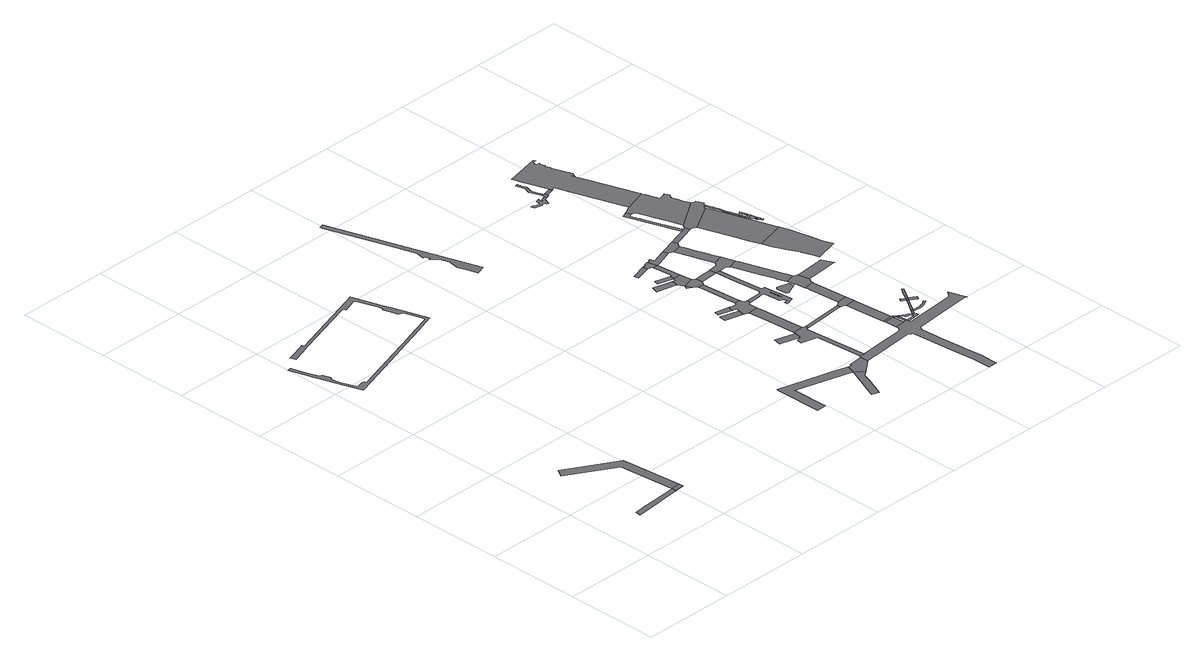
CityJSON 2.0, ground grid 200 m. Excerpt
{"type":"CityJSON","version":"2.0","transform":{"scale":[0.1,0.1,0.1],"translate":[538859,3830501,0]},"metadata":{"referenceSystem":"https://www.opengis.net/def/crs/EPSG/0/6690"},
"CityObjects":{
"road1":{"type":"Road","attributes":{"RoadStructureAttribute.sectionType":"1"},"geometry":[{"type":"MultiSurface","lod":"1","boundaries":[[[0,1,2,3,4,5,6,7,8,9,10,11,12,13,14,15,16,17]]]}]},
"road2":{"type":"Road","attributes":{"RoadStructureAttribute.sectionType":"1"},"geometry":[{"type":"MultiSurface","lod":"1","boundaries":[[[18,19,20,21,0,22]]]}]},
"road3":{"type":"Road","attributes":{"RoadStructureAttribute.sectionType":"1"},"geometry":[{"type":"MultiSurface","lod":"1","boundaries":[[[0,17,23]]]}]},
"road4":{"type":"Road","attributes":{"RoadStructureAttribute.sectionType":"1"},"geometry":[{"type":"MultiSurface","lod":"1","boundaries":[[[24,23,25]]]}]},
"road5":{"type":"Road","geometry":[{"type":"MultiSurface","lod":"1","boundaries":[[[22,0,23,24]]]}]},
"road6":{"type":"Road","attributes":{"RoadStructureAttribute.sectionType":"1"},"geometry":[{"type":"MultiSurface","lod":"1","boundaries":[[[26,27,28,29,30,31,32,33,34,35,36,37,38,39,40,41,42,43,44,45,46,47,48,49,50,51,52,53,54,55,56,57,58,59,60,61,62,63,64,65,66,67,68,69,70,71,72,73,74,75,76,77,78,79,80,81,82,83,84,85,86,87,88,89,90,91,92,93,94,95,96,97,98,99,100,101,102,103,104,105,106,107,108,109,110,111,112]]]}]},
"road7":{"type":"Road","attributes":{"RoadStructureAttribute.sectionType":"1"},"geometry":[{"type":"MultiSurface","lod":"1","boundaries":[[[113,114,115,116,117,118,119,120,121,122,123,124]]]}]},
"road8":{"type":"Road","attributes":{"RoadStructureAttribute.sectionType":"1"},"geometry":[{"type":"MultiSurface","lod":"1","boundaries":[[[123,125,126,127,128,129,130,131,132,133,134,135]]]}]},
"road9":{"type":"Road","attributes":{"RoadStructureAttribute.sectionType":"1"},"geometry":[{"type":"MultiSurface","lod":"1","boundaries":[[[136,137,138,139,140,141,142,143,144,145,146,147,148,149,150]]]}]},
"road10":{"type":"Road","geometry":[{"type":"MultiSurface","lod":"1","boundaries":[[[151,152,153,124,123,135,154]]]}]},
"road11":{"type":"Road","geometry":[{"type":"MultiSurface","lod":"1","boundaries":[[[155,156,157,158]]]}]},
"road12":{"type":"Road","attributes":{"RoadStructureAttribute.sectionType":"1"},"geometry":[{"type":"MultiSurface","lod":"1","boundaries":[[[159,160,158,157,161,162,163,164,165,166,167,168,169]]]}]},
"road13":{"type":"Road","attributes":{"RoadStructureAttribute.sectionType":"1"},"geometry":[{"type":"MultiSurface","lod":"1","boundaries":[[[170,171,172,173]]]}]},
"road14":{"type":"Road","attributes":{"RoadStructureAttribute.sectionType":"1"},"geometry":[{"type":"MultiSurface","lod":"1","boundaries":[[[174,175,176,177]]]}]},
"road15":{"type":"Road","attributes":{"RoadStructureAttribute.sectionType":"1"},"geometry":[{"type":"MultiSurface","lod":"1","boundaries":[[[178,179,180,181,182,160,159]]]}]},
"road16":{"type":"Road","attributes":{"RoadStructureAttribute.sectionType":"1"},"geometry":[{"type":"MultiSurface","lod":"1","boundaries":[[[183,184,185,186]]]}]},
"road17":{"type":"Road","geometry":[{"type":"MultiSurface","lod":"1","boundaries":[[[187,188,189,190,191,192,177,176,193,173,172,181,180,194,195,196,197,198,199,200]]]}]},
"road18":{"type":"Road","geometry":[{"type":"MultiSurface","lod":"1","boundaries":[[[201,202,203,204]]]}]},
"road19":{"type":"Road","attributes":{"RoadStructureAttribute.sectionType":"1"},"geometry":[{"type":"MultiSurface","lod":"1","boundaries":[[[205,206,207,208]]]}]},
"road20":{"type":"Road","attributes":{"RoadStructureAttribute.sectionType":"1"},"geometry":[{"type":"MultiSurface","lod":"1","boundaries":[[[209,210,211,212,213,214,215,216]]]}]},
"road21":{"type":"Road","attributes":{"RoadStructureAttribute.sectionType":"1"},"geometry":[{"type":"MultiSurface","lod":"1","boundaries":[[[217,218,219,189,188,220,221,222]]]}]},
"road22":{"type":"Road","geometry":[{"type":"MultiSurface","lod":"1","boundaries":[[[223,207,224,186,185,201,225]]]}]},
"road23":{"type":"Road","geometry":[{"type":"MultiSurface","lod":"1","boundaries":[[[225,201,204,226,217,222,227,228]]]}]},
"road24":{"type":"Road","attributes":{"RoadStructureAttribute.sectionType":"1"},"geometry":[{"type":"MultiSurface","lod":"1","boundaries":[[[229,230,231,232,169,168,233,234,235,236,237,238]]]}]},
"road25":{"type":"Road","attributes":{"RoadStructureAttribute.sectionType":"1"},"geometry":[{"type":"MultiSurface","lod":"1","boundaries":[[[239,240,241,242,208,207,223]]]}]},
"road26":{"type":"Road","geometry":[{"type":"MultiSurface","lod":"1","boundaries":[[[243,244,245,246,247,209,216,248,249,241,240]]]}]},
"road27":{"type":"Road","attributes":{"RoadStructureAttribute.sectionType":"1"},"geometry":[{"type":"MultiSurface","lod":"1","boundaries":[[[250,251,252,253,254,255,256,257,258,200,199,259,260,261,262,263,264,265,266,267,268,269,270,271,272,273,274,275,276,277,278,279,280,281,282,283,284,285,286,287,288,289,290,291,292,293,294,295,296,297,298],[299,300,301,302,303,304,305,306,307,308,309,310,311,312,313,314]]]}]},
"road28":{"type":"Road","attributes":{"RoadStructureAttribute.sectionType":"1"},"geometry":[{"type":"MultiSurface","lod":"1","boundaries":[[[315,316,317,318,319,320,321,322,323,324,325,326,327,328,329,330,331,165,164,332,333,151,154,334,335,336,337,338,339,340,341,342,343,344,345,346,347,348,349,350,351,352,353,354,355,356,357,358,359,360,361,362,363,364,365]]]}]},
"road29":{"type":"Road","attributes":{"RoadStructureAttribute.sectionType":"1"},"geometry":[{"type":"MultiSurface","lod":"1","boundaries":[[[366,367,228,227,368,298]]]}]},
"road30":{"type":"Road","attributes":{"RoadStructureAttribute.sectionType":"1"},"geometry":[{"type":"MultiSurface","lod":"1","boundaries":[[[369,370,371,372,373,374,375,376,377,243,240,378,379]]]}]},
"road31":{"type":"Road","attributes":{"RoadStructureAttribute.sectionType":"1"},"geometry":[{"type":"MultiSurface","lod":"1","boundaries":[[[326,325,380,381]]]}]},
"road32":{"type":"Road","geometry":[{"type":"MultiSurface","lod":"1","boundaries":[[[382,383,384,381,380]]]}]},
"road33":{"type":"Road","attributes":{"RoadStructureAttribute.sectionType":"1"},"geometry":[{"type":"MultiSurface","lod":"1","boundaries":[[[385,386,387,388,389,390,391,392,384,383]]]}]},
"road34":{"type":"Road","geometry":[{"type":"MultiSurface","lod":"1","boundaries":[[[393,394,395,396,397,398,399,400,401,402,403,404,405,406]]]}]},
"road35":{"type":"Road","attributes":{"RoadStructureAttribute.sectionType":"1"},"geometry":[{"type":"MultiSurface","lod":"1","boundaries":[[[407,382,380,408,409]]]}]},
"road36":{"type":"Road","attributes":{"RoadStructureAttribute.sectionType":"1"},"geometry":[{"type":"MultiSurface","lod":"1","boundaries":[[[408,410,324,323,411,412]]]}]},
"road37":{"type":"Road","geometry":[{"type":"MultiSurface","lod":"1","boundaries":[[[413,414,415,416,229,238,417,418,419,420,421,390,389,422,423]]]}]},
"road38":{"type":"Road","geometry":[{"type":"MultiSurface","lod":"1","boundaries":[[[424,425,409,408,412]]]}]},
"road39":{"type":"Road","geometry":[{"type":"MultiSurface","lod":"1","boundaries":[[[426,427,428,429,323,322,430,431,432]]]}]},
"road40":{"type":"Road","geometry":[{"type":"MultiSurface","lod":"1","boundaries":[[[433,434,435,436,366,298,297,437,438,439]]]}]},
"road41":{"type":"Road","attributes":{"RoadStructureAttribute.sectionType":"1"},"geometry":[{"type":"MultiSurface","lod":"1","boundaries":[[[440,441,425,424,412,442,443,444,445,446,447,448,449,450,451,452]]]}]},
"road42":{"type":"Road","attributes":{"RoadStructureAttribute.sectionType":"1"},"geometry":[{"type":"MultiSurface","lod":"1","boundaries":[[[453,454,455,456,457,458,459,460,461,462,463,464,465,423,422]]]}]},
"road43":{"type":"Road","geometry":[{"type":"MultiSurface","lod":"1","boundaries":[[[466,467,369,379,468,469,470,471]]]}]},
"road44":{"type":"Road","geometry":[{"type":"MultiSurface","lod":"1","boundaries":[[[472,473,452,451,426,432,474,475,476,477,478]]]}]},
"road45":{"type":"Road","attributes":{"RoadStructureAttribute.sectionType":"1"},"geometry":[{"type":"MultiSurface","lod":"1","boundaries":[[[479,480,481,482,483,484,485,486,487,470,469,488,489,434,433]]]}]},
"road46":{"type":"Road","attributes":{"RoadStructureAttribute.sectionType":"1"},"geometry":[{"type":"MultiSurface","lod":"1","boundaries":[[[490,491,492,439,438,493,494,495,496,497,498,499,500,501,502]]]}]},
"road47":{"type":"Road","geometry":[{"type":"MultiSurface","lod":"1","boundaries":[[[503,502,501,504,505,506,507,508,509,510,511,512,459,458,513,514,515,516]]]}]},
"road48":{"type":"Road","attributes":{"RoadStructureAttribute.sectionType":"1"},"geometry":[{"type":"MultiSurface","lod":"1","boundaries":[[[517,472,478,518,519]]]}]},
"road49":{"type":"Road","geometry":[{"type":"MultiSurface","lod":"1","boundaries":[[[520,517,519,521]]]}]},
"road50":{"type":"Road","attributes":{"RoadStructureAttribute.sectionType":"1"},"geometry":[{"type":"MultiSurface","lod":"1","boundaries":[[[522,523,520,521,524,525,526]]]}]},
"road51":{"type":"Road","attributes":{"RoadStructureAttribute.sectionType":"1"},"geometry":[{"type":"MultiSurface","lod":"1","boundaries":[[[527,528,529,530,531,532,533,534,535,536,537,538,539,540,541,542,543,544,545,546,547,548,549,550,551,552,553,554,555,556,557,558,559]]]}]},
"road52":{"type":"Road","attributes":{"RoadStructureAttribute.sectionType":"1"},"geometry":[{"type":"MultiSurface","lod":"1","boundaries":[[[560,561,562,563,564,565,566,567,568,569,521,519,570,571,572,573,574,575,576,577,578,579]]]}]},
"road53":{"type":"Road","geometry":[{"type":"MultiSurface","lod":"1","boundaries":[[[580,581,582,583,584,585]]]}]},
"road54":{"type":"Road","geometry":[{"type":"MultiSurface","lod":"1","boundaries":[[[585,584,522,526,586]]]}]},
"road55":{"type":"Road","geometry":[{"type":"MultiSurface","lod":"1","boundaries":[[[587,588,589,590,591,592,593,466,471,594,595,596,597,598]]]}]},
"road56":{"type":"Road","attributes":{"RoadStructureAttribute.sectionType":"1"},"geometry":[{"type":"MultiSurface","lod":"1","boundaries":[[[599,600,586,526,601,602,603,604]]]}]},
"road57":{"type":"Road","geometry":[{"type":"MultiSurface","lod":"1","boundaries":[[[605,606,607,608,609,610,611,559,558,612,613,614]]]}]},
"road58":{"type":"Road","attributes":{"RoadStructureAttribute.sectionType":"1"},"geometry":[{"type":"MultiSurface","lod":"1","boundaries":[[[615,616,585,586,617,618]]]}]},
"road59":{"type":"Road","attributes":{"RoadStructureAttribute.sectionType":"1"},"geometry":[{"type":"MultiSurface","lod":"1","boundaries":[[[619,620,621,622,623,624,625,626,627,628,629,630,631,632,633,634,635,636,637,638,639,640,641,642,643,608,607]]]}]},
"road60":{"type":"Road","attributes":{"RoadStructureAttribute.sectionType":"1"},"geometry":[{"type":"MultiSurface","lod":"1","boundaries":[[[644,645,646,516,515,647,648,649,650]]]}]},
"road61":{"type":"Road","attributes":{"RoadStructureAttribute.sectionType":"1"},"geometry":[{"type":"MultiSurface","lod":"1","boundaries":[[[651,652,653,590,589,654,655,656,657,658,659,660,661,662,663,664]]]}]},
"road62":{"type":"Road","attributes":{"RoadStructureAttribute.sectionType":"1"},"geometry":[{"type":"MultiSurface","lod":"1","boundaries":[[[665,666,614,613]]]}]},
"road63":{"type":"Road","attributes":{"RoadStructureAttribute.sectionType":"7"},"geometry":[{"type":"MultiSurface","lod":"1","boundaries":[[[667,668,669,670,671,672,673,674,675,676,677,678,679,680,681,682,683,684,685,686,687,688,689,690,691,692,693,694,695,696,697,698,699,700,701,702,703,704,705,706,707,708,709,710,711,712,713,714,715,716]]]}]},
"road64":{"type":"Road","geometry":[{"type":"MultiSurface","lod":"1","boundaries":[[[717,718,719,720,721,722,723,724,725,726,727,728,729,730,731,732,733,706,705,734,735,736,651,664,737,738,739,740,741,742,743,744,745]]]}]},
"road65":{"type":"Road","geometry":[{"type":"MultiSurface","lod":"1","boundaries":[[[746,747,745,744,748,749,587,598,750,751,752,753,754,755,756,757,758,759,760,761,762,763,764]]]}]},
"road66":{"type":"Road","geometry":[{"type":"MultiSurface","lod":"1","boundaries":[[[765,766,767,768,769,770,771,772,773,774,775,776,777,778,779,780,781,782]]]}]},
"road67":{"type":"Road","geometry":[{"type":"MultiSurface","lod":"1","boundaries":[[[783,784,785,754,753,786,787,788,789,790,771,770,791]]]}]},
"road68":{"type":"Road","attributes":{"RoadStructureAttribute.sectionType":"1"},"geometry":[{"type":"MultiSurface","lod":"1","boundaries":[[[792,793,794,795,796,797,798,799,800,801,802,803,804,758,757,805,806,807,808,809,810,811,812,813,814,815,816,817,818,819,820,821]]]}]},
"road69":{"type":"Road","attributes":{"RoadStructureAttribute.sectionType":"1"},"geometry":[{"type":"MultiSurface","lod":"1","boundaries":[[[822,823,824,825,826,827,828,829,830,821,820,831,832,833]]]}]},
"road70":{"type":"Road","geometry":[{"type":"MultiSurface","lod":"1","boundaries":[[[834,835,836,837,838,833,832,839,840,841,842,843,844,845,846,847,848,849,850,851,852,853,854,855,856,857,858]]]}]},
"road71":{"type":"Road","geometry":[{"type":"MultiSurface","lod":"1","boundaries":[[[859,858,857,843,842,860,861,862]]]}]},
"road72":{"type":"Road","attributes":{"RoadStructureAttribute.sectionType":"1"},"geometry":[{"type":"MultiSurface","lod":"1","boundaries":[[[863,864,865,866,824,823]]]}]}
},
"vertices":[
[1969,1289,0],[1964,1288,0],[1942,1286,0],[1486,1242,0],[1455,1240,0],[1246,1220,0],[1246,1224,0],[1241,1223,0],[920,1193,0],[920,1188,0],[914,1080,0],[915,1075,0],[923,1076,0],[943,1078,0],[1473,1126,0],[1472,1131,0],[1941,1175,0],[1974,1178,0],
[2049,2609,0],[975,3230,0],[873,3054,0],[1858,2472,0],[2166,1306,0],
[1979,1178,0],
[2176,1197,0],[2176,1196,0],
[109,8861,0],[168,8678,0],[237,8459,0],[355,8091,0],[469,7740,0],[489,7746,0],[492,7735,0],[1537,8068,0],[2412,8350,0],[2489,8375,0],[3118,8577,0],[2896,9277,0],[2805,9560,0],[2621,10132,0],[2476,10086,0],[2444,10076,0],[2202,9999,0],[817,9560,0],[802,9609,0],[747,9592,0],[484,9508,0],[350,9466,0],[383,9356,0],[622,9432,0],[851,9505,0],[1482,9706,0],[2152,9918,0],[2205,9935,0],[2225,9926,0],[2231,9924,0],[2237,9917,0],[2240,9910,0],[2249,9880,0],[2331,9906,0],[2520,9966,0],[2544,9975,0],[2559,9975,0],[2603,9937,0],[2610,9914,0],[2647,9794,0],[2735,9524,0],[2752,9471,0],[2755,9458,0],[2755,9442,0],[2751,9428,0],[2747,9418,0],[2740,9408,0],[2722,9394,0],[2768,9238,0],[2809,9115,0],[2818,9096,0],[2841,9082,0],[2873,9063,0],[2908,9047,0],[3024,8683,0],[3034,8654,0],[3035,8641,0],[3033,8631,0],[3028,8617,0],[3027,8614,0],[3016,8604,0],[2975,8592,0],[2420,8415,0],[2349,8392,0],[716,7870,0],[699,7915,0],[650,7927,0],[526,7887,0],[516,7885,0],[503,7885,0],[493,7889,0],[488,7893,0],[481,7904,0],[375,8230,0],[348,8315,0],[345,8410,0],[375,8466,0],[325,8622,0],[306,8627,0],[287,8637,0],[274,8646,0],[257,8668,0],[249,8692,0],[194,8865,0],[87,9201,0],[85,9213,0],[4,9188,0],
[7232,1883,0],[7206,1892,0],[7139,1912,0],[7034,1939,0],[5771,2271,0],[5769,2236,0],[5770,2191,0],[5780,1238,0],[5977,1240,0],[5971,2011,0],[7181,1691,0],[7249,1879,0],
[7125,1551,0],[7103,1499,0],[7094,1479,0],[6979,1195,0],[6875,942,0],[6857,899,0],[7000,852,0],[7183,1302,0],[7232,1423,0],[7244,1452,0],[7336,1523,0],
[3978,12149,0],[4364,10943,0],[4562,10294,0],[4529,10107,0],[4573,10122,0],[4611,10003,0],[4570,9990,0],[4696,9851,0],[4761,9662,0],[4731,9431,0],[4798,9227,0],[4864,9025,0],[5064,9090,0],[4069,12231,0],[3965,12198,0],
[7635,1940,0],[7334,1912,0],[7323,1859,0],[7648,1764,0],
[6976,3490,0],[6938,3337,0],[7366,3224,0],[7405,3380,0],
[7639,3435,0],[7402,3423,0],[7259,3181,0],[7233,3068,0],[7581,2979,0],[7665,1977,0],[7771,1978,0],[7649,3310,0],[7679,3342,0],[7705,3344,0],[7700,3404,0],
[6841,4766,0],[6823,4613,0],[7204,4515,0],[7247,4660,0],
[6902,4947,0],[6876,4844,0],[7171,4764,0],[7190,4875,0],
[7576,4164,0],[7563,4317,0],[7548,4497,0],[7324,4484,0],[7359,4005,0],
[6708,6347,0],[6667,6211,0],[7085,6103,0],[7122,6243,0],
[7513,4863,0],[7509,4910,0],[7387,4899,0],[7363,4854,0],[7360,4854,0],[7323,4856,0],[7267,4738,0],[7543,4548,0],[7535,4676,0],[7537,4686,0],[7544,4698,0],[7554,4708,0],[7594,4711,0],[7588,4799,0],
[7172,5984,0],[7128,5884,0],[7223,5857,0],[7237,5844,0],
[6897,6479,0],[6868,6381,0],[7206,6292,0],[7228,6397,0],
[7088,6978,0],[6793,6883,0],[6765,6876,0],[6770,6826,0],[6774,6775,0],[6782,6777,0],[6871,6800,0],[7119,6878,0],
[7314,5773,0],[7333,5549,0],[7374,5057,0],[7503,4972,0],[7459,5476,0],[7434,5757,0],
[7384,6299,0],[7192,6227,0],[7408,6045,0],
[7278,5806,0],[7495,5845,0],[7489,5993,0],
[8625,3496,0],[8596,3492,0],[8299,3462,0],[8278,3460,0],[8282,3393,0],[8300,3395,0],[8534,3416,0],[8556,3418,0],[8604,3423,0],[8632,3423,0],
[7378,6359,0],[7335,6832,0],[7225,6824,0],[7257,6422,0],
[7267,7036,0],[7176,7006,0],[7182,6986,0],[7132,6970,0],[7126,6990,0],[7139,6872,0],[7223,6848,0],
[7926,5470,0],[7934,5390,0],[7987,4849,0],[7967,4848,0],[7963,4848,0],[7953,4814,0],[7842,4810,0],[7750,4808,0],[7682,4807,0],[7688,4717,0],[7711,4720,0],[7848,4736,0],[7857,4737,0],[7969,4745,0],[7979,4740,0],[7986,4730,0],[7989,4713,0],[7992,4678,0],[7994,4646,0],[7997,4610,0],[8007,4480,0],[8015,4385,0],[8036,4376,0],[8069,4362,0],[8083,4349,0],[8095,4329,0],[8097,4322,0],[8104,4303,0],[8107,4266,0],[8042,4264,0],[8046,4204,0],[8073,4204,0],[8084,4204,0],[8095,4208,0],[8103,4217,0],[8221,4250,0],[8218,4257,0],[8218,4277,0],[8213,4323,0],[8208,4377,0],[8197,4485,0],[8189,4564,0],[8184,4609,0],[8155,4894,0],[8075,4888,0],[8028,5415,0],[8018,5528,0],[7987,5880,0],[7887,5873,0],[8111,4556,0],[8111,4566,0],[8111,4569,0],[8110,4581,0],[8102,4686,0],[8104,4689,0],[8112,4691,0],[8117,4684,0],[8128,4569,0],[8129,4563,0],[8130,4553,0],[8131,4539,0],[8139,4457,0],[8129,4446,0],[8122,4444,0],[8119,4454,0],
[10379,2366,0],[10352,2327,0],[10303,2259,0],[10286,2235,0],[9732,2185,0],[9728,2184,0],[9169,2133,0],[9166,2177,0],[9158,2227,0],[9128,2224,0],[9072,2219,0],[8852,2199,0],[8857,2147,0],[8845,2132,0],[8816,2096,0],[8793,2069,0],[8314,2027,0],[7662,1974,0],[7649,1958,0],[7662,1766,0],[7803,1779,0],[7945,1791,0],[8316,1825,0],[8818,1871,0],[8850,1849,0],[8874,1832,0],[8901,1812,0],[8990,801,0],[9029,386,0],[9032,10,0],[9231,11,0],[9230,95,0],[9229,278,0],[9229,403,0],[9206,635,0],[9189,803,0],[9185,856,0],[9139,1385,0],[9135,1436,0],[9104,1803,0],[9125,1830,0],[9144,1855,0],[9165,1881,0],[9467,1909,0],[9532,1915,0],[9751,1935,0],[10427,1997,0],[10448,1999,0],[10481,2002,0],[10495,1993,0],[10503,1988,0],
[7874,6026,0],[7735,6014,0],[7729,5861,0],
[7746,7083,0],[7729,7077,0],[7413,6976,0],[7412,6979,0],[7378,7072,0],[7327,7055,0],[7334,7035,0],[7287,7020,0],[7281,7040,0],[7411,6857,0],[7780,6977,0],
[9049,2474,0],[8829,2456,0],
[9069,2507,0],[9045,2521,0],[8825,2501,0],
[8980,3258,0],[8977,3285,0],[8976,3297,0],[8966,3391,0],[8966,3392,0],[8747,3369,0],[8748,3367,0],[8774,3076,0],
[8321,4723,0],[8304,4721,0],[8287,4711,0],[8277,4698,0],[8267,4680,0],[8264,4660,0],[8276,4475,0],[8294,4461,0],[8309,4448,0],[8324,4446,0],[8339,4446,0],[8351,4449,0],[8563,4541,0],[8554,4661,0],
[9107,2483,0],[9104,2444,0],[9122,2474,0],
[9123,2268,0],[9152,2282,0],[9136,2412,0],
[8713,3548,0],[8686,3527,0],[8666,3513,0],[8649,3504,0],[8649,3422,0],[8663,3419,0],[8669,3417,0],[8688,3410,0],[8716,3396,0],[8949,3585,0],[8731,3564,0],
[9153,2439,0],[9160,2451,0],
[9343,2244,0],[9298,2240,0],[9254,2236,0],[9249,2236,0],[9288,2189,0],[9296,2190,0],[9348,2195,0],
[8344,6193,0],[8127,6122,0],[8081,6053,0],[7904,6029,0],[8147,5891,0],[8220,5843,0],[8436,5913,0],
[9316,2355,0],[9287,2373,0],[9143,2408,0],[9217,2360,0],[9222,2338,0],[9227,2329,0],[9233,2320,0],[9247,2311,0],[9272,2308,0],[9292,2311,0],[9296,2309,0],[9358,2272,0],[9383,2314,0],
[8920,3937,0],[8903,4136,0],[8899,4189,0],[8889,4299,0],[8887,4330,0],[8885,4363,0],[8664,4328,0],[8668,4297,0],[8668,4291,0],[8676,4205,0],[8676,4204,0],[8677,4195,0],[8730,3574,0],
[8096,7195,0],[7765,7089,0],[7870,6940,0],[7871,6938,0],[8082,7006,0],[8129,7092,0],
[9393,2315,0],[9390,2310,0],[9368,2198,0],[9442,2205,0],[9438,2250,0],[9405,2272,0],[9421,2295,0],
[8316,6279,0],[8311,6296,0],[8274,6408,0],[8270,6421,0],[8242,6507,0],[8164,6747,0],[8135,6837,0],[8109,6918,0],[8081,7004,0],[7967,6636,0],[8127,6123,0],
[8770,4884,0],[8729,5010,0],[8455,5854,0],[8222,5840,0],[8268,5706,0],[8278,5676,0],[8420,5235,0],[8502,4983,0],[8529,4900,0],[8531,4895,0],[8554,4822,0],[8585,4726,0],[8799,4797,0],
[8850,4764,0],[8614,4638,0],[8612,4641,0],[8597,4644,0],[8603,4556,0],[8618,4569,0],[8628,4584,0],[8639,4498,0],[8651,4427,0],[8662,4344,0],[8881,4418,0],[8921,4470,0],[8940,4495,0],[8881,4744,0],
[9437,2383,0],[9437,2317,0],[9469,2363,0],
[9456,2412,0],[9492,2398,0],
[9637,2695,0],[9558,2571,0],[9517,2438,0],[9642,2633,0],[9669,2675,0],
[7485,9934,0],[7470,9888,0],[7465,9883,0],[7455,9883,0],[7448,9886,0],[7443,9891,0],[7438,9901,0],[7459,9983,0],[7382,9960,0],[7365,9887,0],[7361,9872,0],[7353,9862,0],[7343,9857,0],[7333,9857,0],[7246,9879,0],[7238,9884,0],[7230,9894,0],[7220,9913,0],[7174,9901,0],[7196,9831,0],[7354,9792,0],[7374,9807,0],[7396,9818,0],[7409,9820,0],[7421,9820,0],[7429,9816,0],[7436,9806,0],[7439,9791,0],[7439,9771,0],[7487,9759,0],[7530,9894,0],[7613,9924,0],[7594,9975,0],
[9841,2474,0],[9813,2451,0],[9784,2431,0],[9749,2413,0],[9743,2411,0],[9701,2398,0],[9662,2387,0],[9619,2384,0],[9569,2384,0],[9522,2391,0],[9520,2346,0],[9565,2341,0],[9605,2339,0],[9632,2339,0],[9667,2345,0],[9709,2355,0],[9768,2375,0],[9772,2376,0],[9829,2401,0],[9876,2439,0],
[9610,2804,0],[9582,2824,0],[9548,2766,0],[9578,2746,0],[9648,2712,0],[9678,2762,0],
[9718,2745,0],
[8610,7366,0],[8589,7358,0],[8555,7347,0],[8490,7325,0],[8262,7250,0],[8146,7211,0],[8111,7200,0],[8145,7097,0],[8263,7136,0],[8443,7196,0],[8624,7255,0],[8642,7261,0],
[9803,2692,0],[9760,2719,0],[9685,2665,0],[9756,2621,0],[9820,2581,0],[9871,2649,0],
[7656,10035,0],[7649,10038,0],[7641,10048,0],[7593,10031,0],[7604,10000,0],[7604,9990,0],[7602,9980,0],[7680,9948,0],[7684,9973,0],[7666,10035,0],
[9857,3037,0],[9773,2909,0],[9804,2878,0],[9893,3014,0],
[7634,10065,0],[7600,10162,0],[7567,10267,0],[7561,10282,0],[7561,10297,0],[7564,10307,0],[7573,10327,0],[7588,10354,0],[7598,10392,0],[7603,10422,0],[7600,10450,0],[7592,10472,0],[7569,10549,0],[7544,10625,0],[7493,10608,0],[7540,10469,0],[7547,10434,0],[7548,10419,0],[7545,10402,0],[7538,10384,0],[7521,10344,0],[7511,10316,0],[7509,10304,0],[7506,10286,0],[7509,10271,0],
[9558,4808,0],[9287,4782,0],[8933,4749,0],[8956,4497,0],[9565,4555,0],[9655,4563,0],[9665,4564,0],
[8221,8507,0],[8183,8488,0],[8110,8456,0],[8393,7793,0],[8306,8057,0],[8265,8187,0],[8252,8223,0],[8231,8286,0],[8203,8374,0],[8219,8384,0],[8225,8387,0],[8251,8400,0],[8262,8406,0],[8269,8409,0],
[7851,10022,0],[7841,10090,0],
[8354,10697,0],[8377,10705,0],[8376,10708,0],[8346,10804,0],[8353,10821,0],[8358,10832,0],[8354,10835,0],[8335,10849,0],[8315,10842,0],[8313,10842,0],[8311,10829,0],[8289,10894,0],[8289,10903,0],[8289,10911,0],[8291,10918,0],[8294,10927,0],[8297,10931,0],[8305,10941,0],[8325,10951,0],[8342,10958,0],[8349,10959,0],[8361,10956,0],[8363,10954,0],[8369,10948,0],[8353,10992,0],[7610,10824,0],[7616,10806,0],[7681,10607,0],[7734,10447,0],[7847,10102,0],[7866,10041,0],[7943,10066,0],[7977,9962,0],[8082,9640,0],[8243,9144,0],[8374,8741,0],[8416,8613,0],[8417,8609,0],[8419,8604,0],[8906,8762,0],[8903,8772,0],[8887,8820,0],[8551,9844,0],[8460,10119,0],[8447,10160,0],[8448,10160,0],[8483,10060,0],[8532,10151,0],[8399,10558,0],[8384,10606,0],
[9304,7908,0],[9290,7952,0],[9283,7972,0],[9281,7979,0],[9269,8016,0],[9248,8084,0],[9231,8134,0],[9189,8267,0],[9190,8269,0],[9204,8298,0],[9232,8357,0],[9215,8397,0],[9190,8457,0],[9107,8431,0],[9023,8403,0],[9000,8474,0],[8928,8695,0],[8409,8599,0],[8374,8582,0],[8249,8521,0],[8276,8406,0],[8282,8404,0],[8358,8375,0],[8361,8374,0],[8551,7795,0],[8552,7792,0],[8644,7509,0],[8661,7457,0],[9309,7891,0],
[9388,7860,0],[9346,7876,0],[8659,7454,0],[8613,7373,0],[8686,7275,0],[8691,7272,0],[8759,7237,0],[8776,7228,0],[9370,7588,0],[9382,7616,0],[9399,7653,0],[9402,7648,0],[9433,7658,0],[9429,7671,0],[9434,7685,0],[9436,7692,0],[9443,7695,0],[9480,7714,0],[9402,7855,0],
[10047,5269,0],[10016,5416,0],[10005,5472,0],[9989,5552,0],[9900,5963,0],[9840,6149,0],[9191,5960,0],[9261,5743,0],[9350,5553,0],[9351,5551,0],[9365,5520,0],[9366,5518,0],[9466,5304,0],[9490,5253,0],[9497,5238,0],[9579,4988,0],[9609,4894,0],[10124,5034,0],
[9669,6674,0],[9535,7082,0],[9427,7412,0],[8794,7172,0],[9055,6378,0],[9061,6361,0],[9076,6311,0],[9106,6221,0],[9827,6192,0],
[9660,6884,0],[9649,6938,0],[9633,6993,0],[9615,7048,0],[9598,7093,0],[9582,7125,0],[9574,7155,0],[9556,7245,0],[9538,7315,0],[9520,7390,0],[9502,7444,0],[9486,7502,0],[9455,7584,0],[9407,7633,0],[9418,7581,0],[9428,7531,0],[9436,7501,0],[9464,7436,0],[9492,7377,0],[9500,7332,0],[9518,7250,0],[9532,7192,0],[9550,7117,0],[9568,7053,0],[9596,6983,0],[9606,6950,0],[9612,6916,0],[9625,6868,0],[9637,6835,0],[9672,6849,0],
[9762,6847,0],[9758,6860,0],[9717,6847,0],[9720,6822,0],[9720,6807,0],[9719,6806,0],[9713,6804,0],[9700,6814,0],[9690,6826,0],[9648,6806,0],[9671,6764,0],[9775,6805,0],
[9812,6610,0],[9802,6645,0],[9801,6650,0],[9794,6695,0],[9783,6752,0],[9689,6731,0],[9732,6647,0],[9742,6628,0],[9769,6580,0],[9790,6590,0],[9780,6600,0],[9772,6607,0],[9760,6639,0],[9759,6642,0],[9751,6687,0],[9756,6693,0],[9756,6695,0],[9764,6697,0],[9771,6695,0],[9779,6647,0],[9782,6627,0],[9787,6612,0],[9797,6595,0],[9797,6590,0],[9816,6597,0],
[9820,6583,0],[9790,6542,0],[9802,6522,0],[9835,6540,0],
[9744,6904,0],[9706,7019,0],[9668,7006,0],[9704,6896,0]
]}
